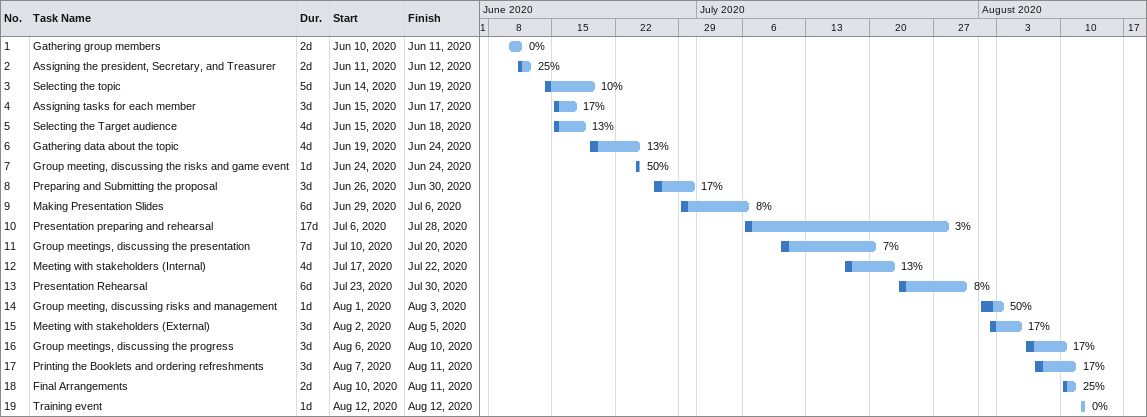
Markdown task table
| ID | Task | Duration | Start | Finish | % complete |
|---|---|---|---|---|---|
| 1 | Gathering group members | 2d | 2020-06-10 | 2020-06-11 | 0 |
| 2 | Assigning the president, Secretary, and Treasurer | 2d | 2020-06-11 | 2020-06-12 | 25 |
| 3 | Selecting the topic | 5d | 2020-06-14 | 2020-06-19 | 10 |
| 4 | Assigning tasks for each member | 3d | 2020-06-15 | 2020-06-17 | 17 |
| 5 | Selecting the Target audience | 4d | 2020-06-15 | 2020-06-18 | 13 |
| 6 | Gathering data about the topic | 4d | 2020-06-19 | 2020-06-24 | 13 |
| 7 | Group meeting, discussing the risks and game event | 1d | 2020-06-24 | 2020-06-24 | 50 |
| 8 | Preparing and Submitting the proposal | 3d | 2020-06-26 | 2020-06-30 | 17 |
| 9 | Making Presentation Slides | 6d | 2020-06-29 | 2020-07-06 | 8 |
| 10 | Presentation preparing and rehearsal | 17d | 2020-07-06 | 2020-07-28 | 3 |
| 11 | Group meetings, discussing the presentation | 7d | 2020-07-10 | 2020-07-20 | 7 |
| 12 | Meeting with stakeholders (Internal) | 4d | 2020-07-17 | 2020-07-22 | 13 |
| 13 | Presentation Rehearsal | 6d | 2020-07-23 | 2020-07-30 | 8 |
| 14 | Group meeting, discussing risks and management | 1d | 2020-08-01 | 2020-08-03 | 50 |
| 15 | Meeting with stakeholders (External) | 3d | 2020-08-02 | 2020-08-05 | 17 |
| 16 | Group meetings, discussing the progress | 3d | 2020-08-06 | 2020-08-10 | 17 |
| 17 | Printing the Booklets and ordering refreshments | 3d | 2020-08-07 | 2020-08-11 | 17 |
| 18 | Final Arrangements | 2d | 2020-08-10 | 2020-08-11 | 25 |
| 19 | Training event | 1d | 2020-08-12 | 2020-08-12 | 0 |
